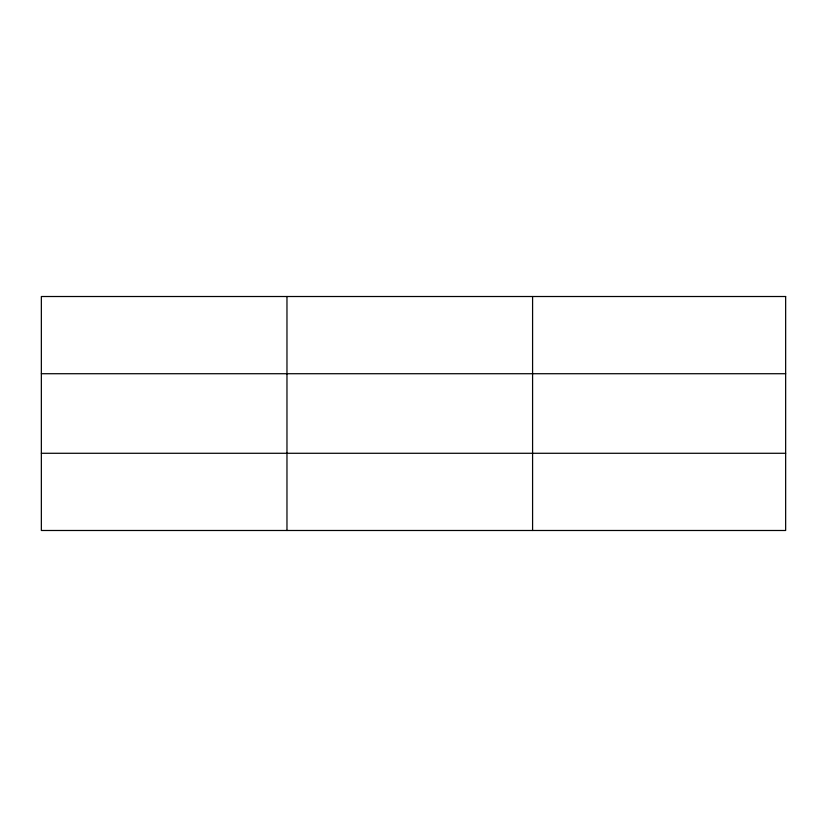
<?xml version="1.0" encoding="UTF-8"?>
<svg xmlns="http://www.w3.org/2000/svg" width="827" height="827" viewBox="0 0 827 827"><rect width="100%" height="100%" fill="white"/><g stroke="black" fill="none" stroke-linecap="round" stroke-linejoin="round"><path stroke-width="1.24" d="M286.969 296.511L286.969 530.489M532.588 296.511L532.588 530.489M41.35 373.721L785.65 373.721M41.35 453.279L785.65 453.279M785.65 296.511L785.65 530.489L41.35 530.489L41.35 296.511L785.65 296.511"/></g></svg>
